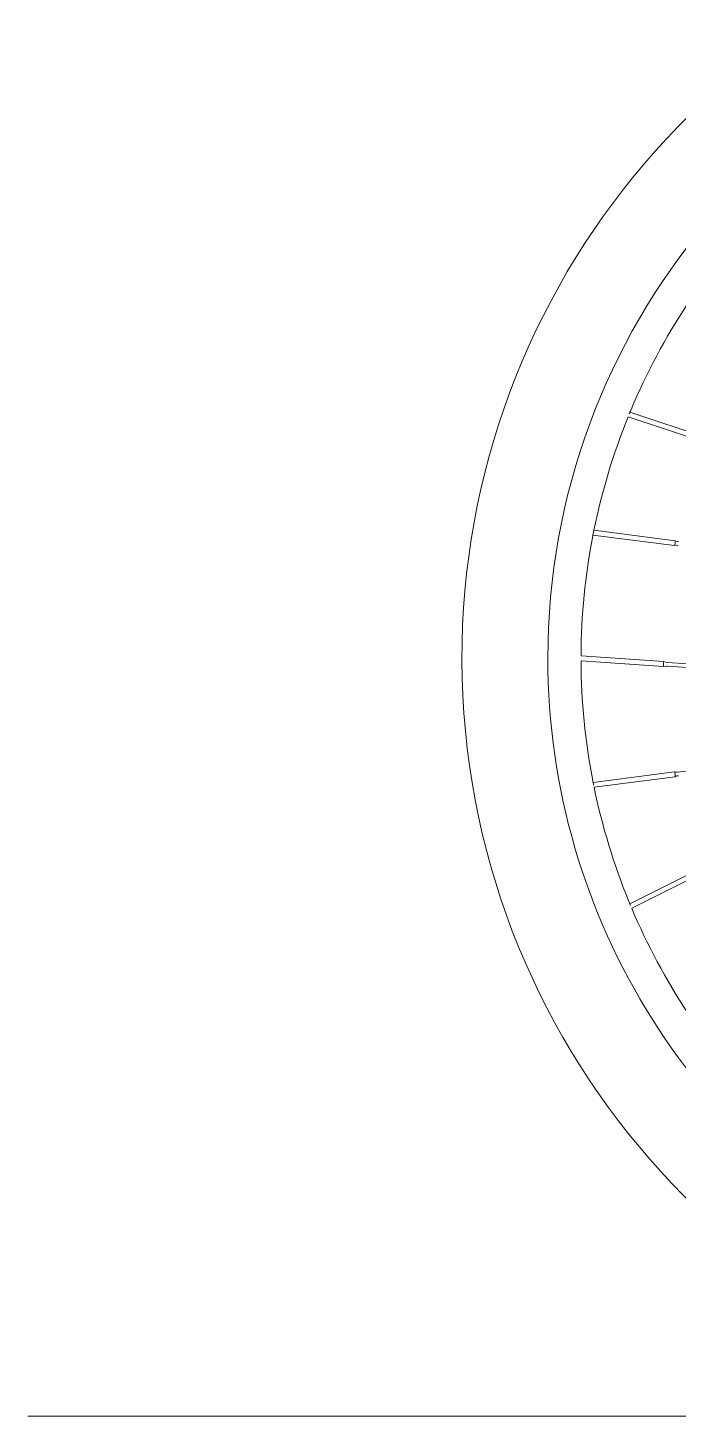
# Model space of a CAD drawing. Header units: inches. Extents: x -29 to 159, y 0 to 129.
# Drawn here: x -29.46 to -18.62, y 85.43 to 108.55 of the extents above; entities that cross this region are included whole.
import ezdxf

# ---------------------------------------------------------------- set-up
doc = ezdxf.new("R2010")
doc.units = ezdxf.units.IN
doc.layers.add('ZANO_R', color=7, linetype='Continuous', lineweight=0)

msp = doc.modelspace()

# ---------------------------------------------------------------- linework, layer by layer
at = {"layer": 'ZANO_R'}
for p, q in [((-19.45837, 102.07629), (-18.14645, 101.64108)), ((-18.12126, 101.71701), (-19.42937, 102.15096)), ((-18.67649, 100.0102), (-20.02947, 100.1844)), ((-20.04514, 100.10575), (-18.68671, 99.93085)), ((-18.86569, 97.997), (-20.24402, 98.0917)), ((-20.24402, 98.01151), (-18.87118, 97.91719)), ((-18.80829, 97.9229), (-12.39631, 97.48236)), ((-12.29089, 97.53526), (-18.80417, 97.98275)), ((-13.77094, 96.79257), (-18.62573, 96.15912)), ((-18.68823, 96.16105), (-20.04295, 95.98429)), ((-20.02583, 95.90584), (-18.67788, 96.08172)), ((-18.20043, 94.58105), (-19.43226, 93.96291)), ((-19.39995, 93.88962), (-18.16455, 94.50954)), ((-29.46259, 85.43142), (61.83221, 85.43142))]:
    msp.add_line(p, q, dxfattribs=at)
at = {"layer": 'ZANO_R', "flags": 128}
for points in [[(-19.44036, 102.12334), (-19.44024, 102.12369), (-19.43458, 102.13831), (-19.4282, 102.15382), (-19.42179, 102.16846), (-19.41616, 102.18065), (-19.41211, 102.1891), (-19.41024, 102.19289), (-19.4104, 102.19258)], [(-20.04772, 100.0914), (-20.04743, 100.09364), (-20.04636, 100.10134), (-20.04451, 100.11347), (-20.04192, 100.12863), (-20.03874, 100.14506), (-20.03531, 100.16089), (-20.0321, 100.17438), (-20.02963, 100.18408), (-20.02835, 100.18888), (-20.02841, 100.18865)], [(-18.68623, 99.92984), (-18.65238, 99.93444), (-18.62418, 99.93153)], [(-18.61625, 99.99375), (-18.63637, 99.99601), (-18.67597, 100.01055)], [(-20.24421, 98.09172), (-20.24419, 98.09236), (-20.24371, 98.10057), (-20.24352, 98.10347), (-20.24352, 98.10343)], [(-20.24356, 98.00407), (-20.24354, 98.00373), (-20.24383, 98.00823), (-20.24401, 98.01151)], [(-18.87118, 97.91719), (-18.87183, 97.92029), (-18.87196, 97.92899), (-18.87156, 97.94197), (-18.87068, 97.95725), (-18.86946, 97.97251), (-18.86808, 97.98543), (-18.86676, 97.99403), (-18.86569, 97.997), (-18.86564, 97.99699)], [(-18.87105, 97.91711), (-18.82554, 97.92333), (-18.80846, 97.92141)], [(-18.80398, 97.98419), (-18.83916, 97.98832), (-18.86508, 97.99812)], [(-19.42049, 93.93562), (-19.42641, 93.94894), (-19.43288, 93.96439), (-19.43878, 93.97939), (-19.44355, 93.99226), (-19.4468, 94.00149), (-19.44832, 94.00595), (-19.44823, 94.00566)]]:
    msp.add_lwpolyline(points, dxfattribs=at)
at = {"layer": 'ZANO_R'}
for centre, radius, start, end in [((-9.54697, 98.05347), 12.6811, 19.469579, 264.472875), ((-9.54697, 98.05347), 11.25, 19.821861, 180), ((-9.54697, 98.05347), 10.69667, 146.582267, 157.234999), ((-9.54697, 98.05347), 10.69667, 157.908804, 168.485611), ((-9.54697, 98.05347), 11.25, 180, 13.589659), ((-9.54697, 98.05347), 10.69667, 169.016739, 179.732468), ((-18.75454, 99.97001), 0.07833, 330.002785, 359.867042), ((-18.75205, 99.9895), 0.07835, 345.460955, 15.318454), ((-9.54697, 98.05347), 10.69667, 180.264568, 190.983612), ((-19.32251, 96.10951), 0.73127, 187.392966, 193.232224), ((-18.76906, 96.11017), 0.09551, 342.672881, 32.192109), ((-18.65508, 96.27401), 0.11745, 253.93456, 284.354985), ((-18.61811, 95.98452), 0.11379, 89.880096, 121.405151), ((-9.54697, 98.05347), 10.69667, 191.582267, 202.23574), ((-9.54697, 98.05347), 10.69667, 202.908804, 213.485837)]:
    msp.add_arc(centre, radius, start, end, dxfattribs=at)

doc.saveas('drawing.dxf')
